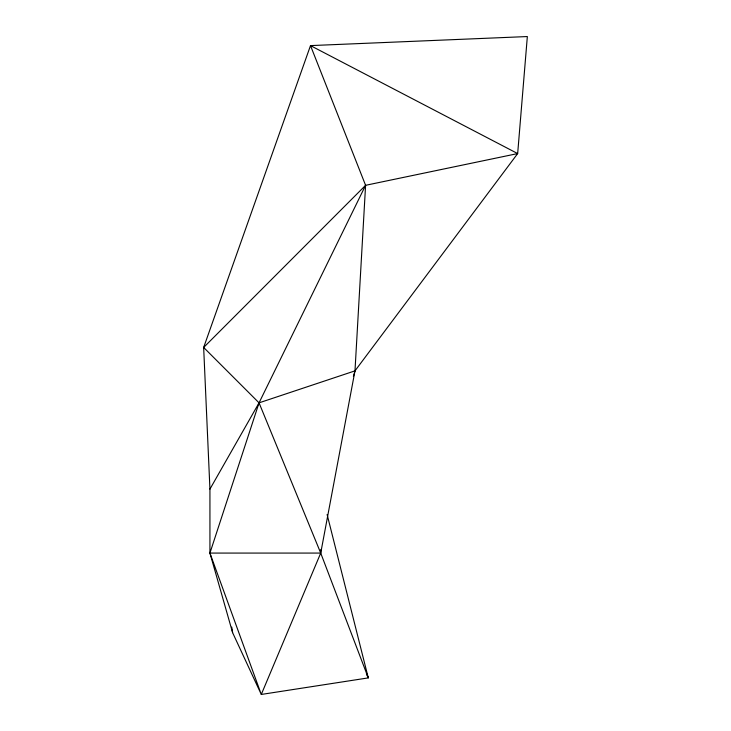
<?xml version="1.0" encoding="UTF-8"?>
<svg xmlns="http://www.w3.org/2000/svg" width="731" height="731" viewBox="0 0 731 731"><rect width="100%" height="100%" fill="white"/><g stroke="black" fill="none" stroke-linecap="round" stroke-linejoin="round"><path stroke-width="1.1" d="M327.113 514.505L368.287 677.893L261.287 694.45L320.717 553.075L354.983 370.864L365.591 185.309L310.501 45.605L527.343 36.55L517.667 153.574L354.983 370.864L353.393 376.346M209.934 553.075L259.048 402.845L365.591 185.309L517.667 153.574L310.501 45.605L203.657 347.453L209.934 489.112L209.934 553.075L232.613 632.671L261.287 694.45L209.934 553.075L320.717 553.075L368.287 677.893L366.377 673.781M209.934 489.112L259.048 402.845L354.983 370.864M365.591 185.309L203.657 347.453L259.048 402.845L320.717 553.075L320.717 549.648M231.727 627.061L232.613 632.671"/></g></svg>
